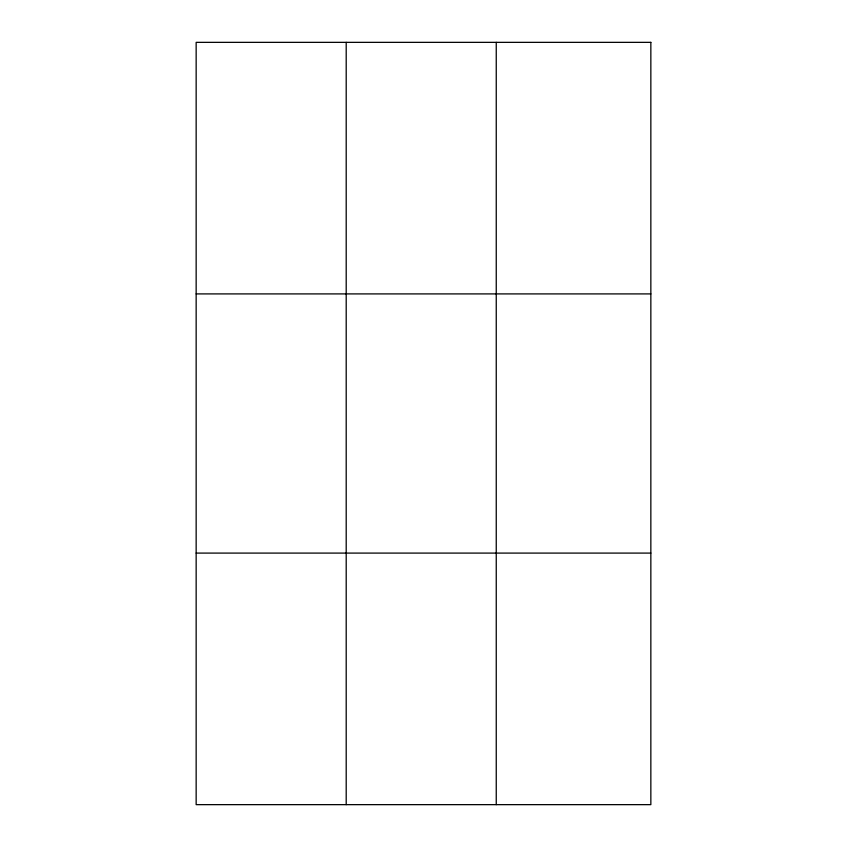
<?xml version="1.0" encoding="UTF-8"?>
<svg xmlns="http://www.w3.org/2000/svg" width="847" height="847" viewBox="0 0 847 847"><rect width="100%" height="100%" fill="white"/><g stroke="black" fill="none" stroke-linecap="round" stroke-linejoin="round"><path stroke-width="1.27" d="M346.201 804.65L346.201 42.35M496.247 804.65L496.247 42.35M196.155 293.909L650.845 293.909M196.155 553.091L650.845 553.091M650.845 42.35L650.845 804.65L196.155 804.65L196.155 42.35L650.845 42.35"/></g></svg>
